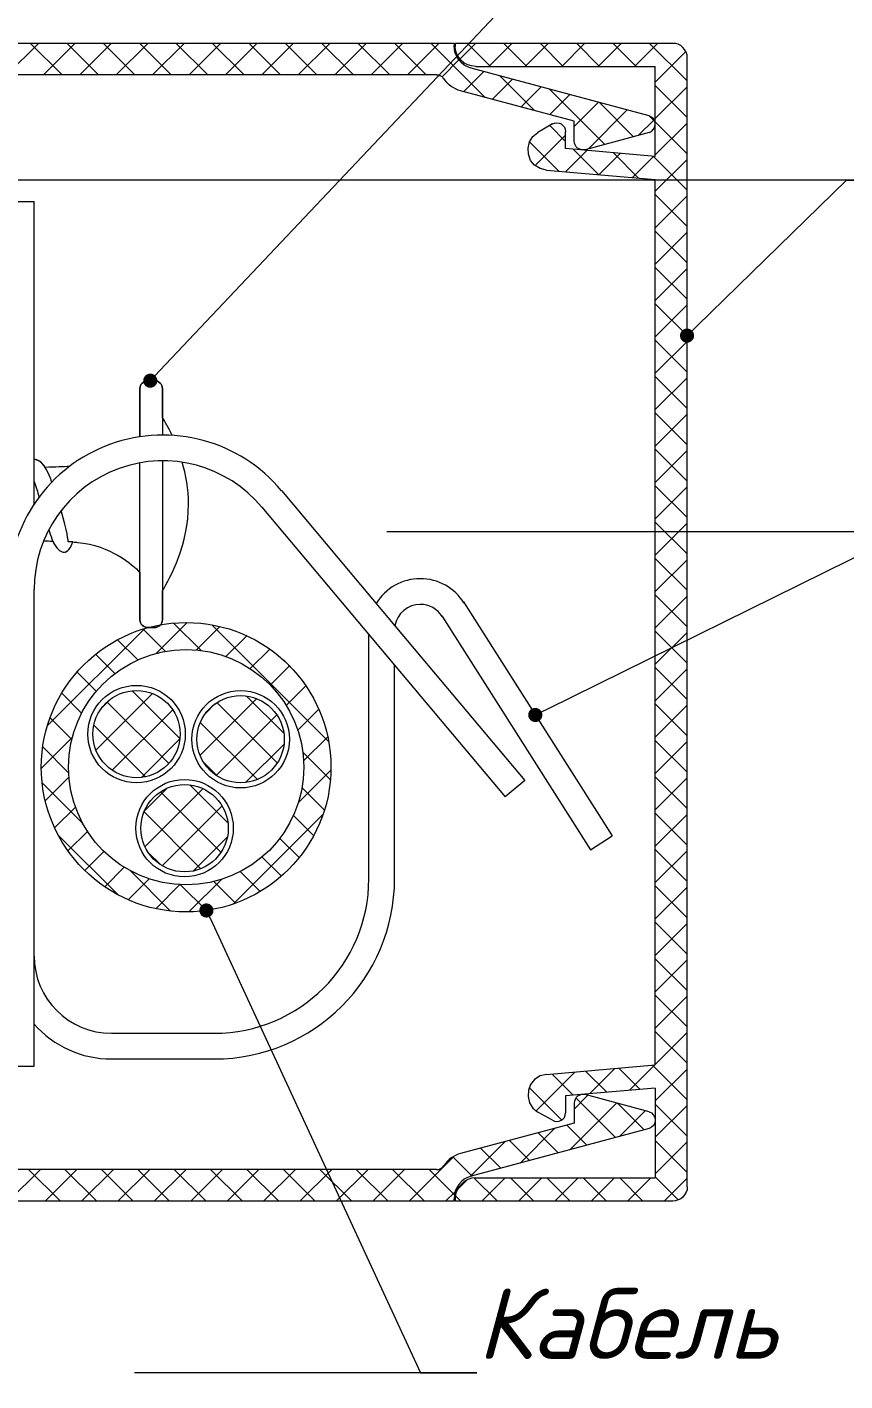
# Model space of a CAD drawing. Header units: millimetres. Extents: x -352922 to 707789, y -273589 to 355472.
# Drawn here: x 547173 to 550063, y -168126 to -163338 of the extents above; entities that cross this region are included whole.
import ezdxf
from ezdxf import colors
from ezdxf.entities.mleader import LeaderData, LeaderLine
from ezdxf.math import Vec2, Vec3

# ---------------------------------------------------------------- set-up
doc = ezdxf.new("R2010")
doc.units = ezdxf.units.MM
doc.header["$LTSCALE"] = 0.5
doc.layers.get('0').update_dxf_attribs({"lineweight": 18})
doc.styles.add('ISOCPEUR', font='isocpeui.ttf', dxfattribs={"height": 250})

# ---------------------------------------------------------------- blocks, each defined once
blk = doc.blocks.new('_Dot')
at = {"color": 0, "linetype": 'ByBlock', "lineweight": -2}
blk.add_line((-0.5, 0), (-1, 0), dxfattribs=at)
at = {"color": 0, "linetype": 'ByBlock', "const_width": 0.5}
blk.add_lwpolyline([(-0.25, 0, 1), (0.25, 0, 1)], format="xyb", close=True, dxfattribs=at)

msp = doc.modelspace()

# ---------------------------------------------------------------- linework, layer by layer
at = {"transparency": 33554687}
for p, q in [((548681.59159, -163395.63181), (546980.37542, -163395.63181)), ((547101.47905, -163506.89064), (547212.73788, -163395.63181)), ((547296.23041, -163506.89064), (547184.97158, -163395.63181)), ((547230.17248, -163506.89064), (547341.43131, -163395.63181)), ((547424.92385, -163506.89064), (547313.66502, -163395.63181)), ((547358.86592, -163506.89064), (547470.12475, -163395.63181)), ((547553.61728, -163506.89064), (547442.35845, -163395.63181)), ((547487.55935, -163506.89064), (547598.81818, -163395.63181)), ((547682.31072, -163506.89064), (547571.05188, -163395.63181)), ((547616.25278, -163506.89064), (547727.51162, -163395.63181)), ((547811.00415, -163506.89064), (547699.74532, -163395.63181)), ((547744.94622, -163506.89064), (547856.20505, -163395.63181)), ((547939.69758, -163506.89064), (547828.43875, -163395.63181)), ((547873.63965, -163506.89064), (547984.89849, -163395.63181)), ((548068.39102, -163506.89064), (547957.13219, -163395.63181)), ((548002.33309, -163506.89064), (548113.59192, -163395.63181)), ((548197.08445, -163506.89064), (548085.82562, -163395.63181)), ((548131.02652, -163506.89064), (548242.28535, -163395.63181)), ((548325.77789, -163506.89064), (548214.51905, -163395.63181)), ((548259.71996, -163506.89064), (548370.97879, -163395.63181)), ((548454.47132, -163506.89064), (548343.21249, -163395.63181)), ((548388.41339, -163506.89064), (548499.67222, -163395.63181)), ((548583.16475, -163506.89064), (548471.90592, -163395.63181)), ((548517.10682, -163506.89064), (548628.36566, -163395.63181)), ((548791.24193, -163586.27438), (548600.59936, -163395.63181)), ((548681.59159, -163394.18599), (548681.59159, -163402.85684)), ((549454.62008, -163395.63181), (548685.92906, -163395.63181)), ((548685.92906, -163395.63181), (548685.92906, -163405.74439)), ((548702.79014, -163449.90076), (548757.05909, -163395.63181)), ((548810.2057, -163476.54472), (548729.29279, -163395.63181)), ((548804.83962, -163476.54472), (548885.75252, -163395.63181)), ((548938.89913, -163476.54472), (548857.98623, -163395.63181)), ((548933.53305, -163476.54472), (549014.44596, -163395.63181)), ((549067.59257, -163476.54472), (548986.67966, -163395.63181)), ((549062.22649, -163476.54472), (549143.13939, -163395.63181)), ((549196.286, -163476.54472), (549115.37309, -163395.63181)), ((549190.91992, -163476.54472), (549271.83283, -163395.63181)), ((549324.97944, -163476.54472), (549244.06653, -163395.63181)), ((549319.61335, -163476.54472), (549400.52626, -163395.63181)), ((549505.19526, -163528.06711), (549372.75996, -163395.63181)), ((549392.49061, -163532.3609), (549500.93351, -163423.918)), ((548639.42922, -163513.26168), (548699.08544, -163453.60546)), ((549370.81553, -163651.38295), (548742.27934, -163482.32801)), ((548758.17521, -163476.54472), (549392.49061, -163476.54472)), ((549392.49061, -163795.87116), (549392.49061, -163476.54472)), ((549505.19526, -167439.94605), (549505.19526, -163446.20289)), ((548619.46211, -163506.89064), (547058.95507, -163506.89064)), ((548715.31982, -163566.06451), (548787.02205, -163494.36229)), ((548816.95797, -163593.11979), (548888.43802, -163521.63975)), ((548966.61951, -163632.95853), (548843.10867, -163509.44769)), ((549106.39765, -163670.16638), (548704.71249, -163563.24092)), ((548918.59613, -163620.17508), (548989.854, -163548.91721)), ((549214.94227, -163752.58786), (549019.15172, -163556.7973)), ((549020.23428, -163647.23036), (549091.26997, -163576.19467)), ((549505.19526, -163656.76054), (549392.49061, -163544.05589)), ((549392.49061, -163661.05433), (549505.19526, -163548.34968)), ((549106.39765, -163689.76042), (549192.68594, -163603.47213)), ((549316.33649, -163725.28864), (549195.19476, -163604.14692)), ((549106.39765, -163740.96671), (549106.39765, -163670.16638)), ((549156.53932, -163768.31218), (549294.10192, -163630.74959)), ((549332.64798, -163720.89696), (549388.49018, -163665.05476)), ((549391.23448, -163671.4932), (549371.43264, -163651.69136)), ((549505.19526, -163785.45397), (549392.49061, -163672.74932)), ((549392.49061, -163789.74777), (549505.19526, -163677.04312)), ((548968.59841, -163827.55966), (549076.05582, -163720.10225)), ((549029.81812, -163680.27895), (548977.80122, -163710.62078)), ((549076.05582, -163742.39484), (549019.78963, -163686.12865)), ((549076.05582, -163766.97516), (549076.05582, -163707.73323)), ((549370.81553, -163710.62078), (549145.41032, -163771.30854)), ((549052.34419, -163847.37664), (548948.88442, -163743.91688)), ((549392.49061, -163795.87116), (549076.05582, -163766.97516)), ((549193.21865, -163859.55767), (549103.10632, -163769.44534)), ((549075.47482, -163849.37668), (549151.02991, -163773.8216)), ((549193.9261, -163859.61884), (549268.95475, -163784.59019)), ((549334.09311, -163871.7387), (549244.73271, -163782.3783)), ((549312.37738, -163869.861), (549386.87959, -163795.35878)), ((549505.19526, -163914.14741), (549386.3591, -163795.31125)), ((549392.49061, -163918.4412), (549505.19526, -163805.73655)), ((549008.14305, -163843.55469), (549392.49061, -163876.78817)), ((549392.49061, -167007.91495), (549392.49061, -163876.78817)), ((547106.4736, -163955.02037), (547197.4736, -163955.02037)), ((547197.4736, -164945.19867), (547197.4736, -163955.02037)), ((549505.19526, -164042.84084), (549392.49061, -163930.13619)), ((549392.49061, -164047.13464), (549505.19526, -163934.42999)), ((549505.19526, -164171.53428), (549392.49061, -164058.82963)), ((549392.49061, -164175.82807), (549505.19526, -164063.12342)), ((549505.19526, -164300.22771), (549392.49061, -164187.52306)), ((549392.49061, -164304.5215), (549505.19526, -164191.81685)), ((549505.19526, -164428.92114), (549392.49061, -164316.21649)), ((549392.49061, -164433.21494), (549505.19526, -164320.51029)), ((549505.19526, -164557.61458), (549392.49061, -164444.90993)), ((549392.49061, -164561.90837), (549505.19526, -164449.20372)), ((549505.19526, -164686.30801), (549392.49061, -164573.60336)), ((549392.49061, -164690.60181), (549505.19526, -164577.89716)), ((549505.19526, -164815.00145), (549392.49061, -164702.2968)), ((549392.49061, -164819.29524), (549505.19526, -164706.59059)), ((549505.19526, -164943.69488), (549392.49061, -164830.99023)), ((549392.49061, -164947.98868), (549505.19526, -164835.28402)), ((547197.4736, -165024.80729), (547197.4736, -164945.19867)), ((549505.19526, -165072.38832), (549392.49061, -164959.68366)), ((549392.49061, -165076.68211), (549505.19526, -164963.97746)), ((548071.97879, -164977.1482), (548472.8346, -165454.86956)), ((548002.26875, -165035.64188), (548471.4736, -165594.81844)), ((549505.19526, -165201.08175), (549392.49061, -165088.3771)), ((549392.49061, -165205.37554), (549505.19526, -165092.67089)), ((549505.19526, -165329.77518), (549392.49061, -165217.07053)), ((549392.49061, -165334.06898), (549505.19526, -165221.36433)), ((547197.4736, -166623.42816), (547197.4736, -165326.62015)), ((549505.19526, -165458.46862), (549392.49061, -165345.76397)), ((549392.49061, -165462.76241), (549505.19526, -165350.05776)), ((548714.79587, -165370.94031), (549240.45803, -166198.43541)), ((547629.18535, -165553.05302), (547738.67737, -165443.56101)), ((547787.88398, -165542.86542), (547690.47718, -165445.45862)), ((548637.98378, -165419.73481), (549163.64594, -166247.22991)), ((547244.06063, -165809.48431), (547588.75532, -165464.78962)), ((547662.1497, -165545.82458), (547582.89585, -165466.57072)), ((547769.98173, -165540.95008), (547853.42527, -165457.50653)), ((548238.4743, -165864.7623), (547825.34968, -165451.63769)), ((547875.58655, -165564.03869), (547949.03921, -165490.58603)), ((548380.4736, -166350.42816), (548380.4736, -165486.36887)), ((548472.8346, -165454.86956), (548932.13912, -166002.24736)), ((549505.19526, -165587.16205), (549392.49061, -165474.4574)), ((549392.49061, -165591.45585), (549505.19526, -165478.7512)), ((547563.80454, -165576.17285), (547492.2388, -165504.60711)), ((547961.55717, -165606.7615), (548030.58554, -165537.73313)), ((547483.09958, -165624.16133), (547414.77342, -165555.83516)), ((548112.90684, -165610.50142), (548079.61057, -165577.20514)), ((547417.06636, -165686.82154), (547349.05915, -165618.81433)), ((548032.2566, -165664.75551), (548100.0754, -165596.93671)), ((548471.4736, -165594.81844), (548862.42907, -166060.74103)), ((548471.4736, -166350.42816), (548471.4736, -165594.81844)), ((549505.19526, -165715.85549), (549392.49061, -165603.15084)), ((549392.49061, -165720.14928), (549505.19526, -165607.44463)), ((547712.95254, -165854.01429), (547543.73742, -165684.79916)), ((548088.70351, -165737.00204), (548158.03237, -165667.67317)), ((547365.44, -165763.88861), (547294.95857, -165693.40718)), ((547415.90186, -165895.02995), (547616.1361, -165694.79571)), ((547434.45709, -165747.78129), (547468.88744, -165713.35093)), ((547673.0257, -165942.78088), (547454.97082, -165724.726)), ((547783.87165, -165913.14046), (547984.05259, -165712.95952)), ((547802.59362, -165765.72505), (547836.63718, -165731.6815)), ((548056.80223, -165940.47711), (547843.37488, -165727.04976)), ((548080.20101, -165835.18245), (547948.66955, -165703.65099)), ((549505.19526, -165844.54892), (549392.49061, -165731.84427)), ((549392.49061, -165848.84272), (549505.19526, -165736.13806)), ((547330.40068, -165857.54272), (547253.5585, -165780.70055)), ((547473.26989, -165966.35536), (547687.46151, -165752.16373)), ((547841.23193, -165984.47361), (548055.38574, -165770.3198)), ((548129.61562, -165824.78336), (548203.80102, -165750.59796)), ((547590.94517, -165989.39378), (547408.35792, -165806.80653)), ((547986.58571, -165998.95402), (547784.89797, -165797.26628)), ((547222.83202, -165959.40636), (547332.32403, -165849.91434)), ((547576.6346, -165991.68407), (547712.79023, -165855.52845)), ((547944.59804, -166009.80094), (548080.71307, -165873.68591)), ((548150.05875, -165933.03366), (548235.15474, -165847.93767)), ((549505.19526, -165973.24236), (549392.49061, -165860.5377)), ((549392.49061, -165977.53615), (549505.19526, -165864.8315)), ((547319.18334, -165975.01882), (547227.86573, -165883.70121)), ((548244.65337, -165999.63481), (548147.24656, -165902.228)), ((547847.28264, -165988.34438), (547795.50762, -165936.56936)), ((548131.46833, -166080.31752), (548246.47086, -165965.31499)), ((547368.83932, -166153.36824), (547225.76638, -166010.2953)), ((547236.77754, -166074.15427), (547320.22108, -165990.71072)), ((547882.36098, -166152.11615), (547748.18038, -166017.93555)), ((548932.13912, -166002.24736), (548862.42907, -166060.74103)), ((549505.19526, -166101.93579), (549392.49061, -165989.23114)), ((549392.49061, -166106.22958), (549505.19526, -165993.52493)), ((547587.42783, -166109.58428), (547667.43195, -166029.58017)), ((547589.1104, -166236.59515), (547794.44281, -166031.26274)), ((547857.94639, -166256.395), (547643.90153, -166042.35014)), ((548223.54127, -166107.21614), (548144.28741, -166027.96228)), ((547269.85704, -166169.7682), (547343.3097, -166096.31554)), ((547787.20274, -166314.34479), (547585.95174, -166113.09379)), ((547650.29547, -166304.10351), (547861.95118, -166092.4478)), ((549505.19526, -166230.62922), (549392.49061, -166117.92457)), ((547900.92986, -166439.54942), (548218.82043, -166121.65885)), ((548185.50488, -166197.87319), (548113.93914, -166126.30744)), ((549392.49061, -166234.92302), (549505.19526, -166122.21837)), ((547493.90214, -166407.12448), (547282.9875, -166196.20985)), ((547317.00414, -166251.31454), (547386.03251, -166182.28617)), ((547760.65599, -166322.43642), (547880.28408, -166202.80833)), ((548134.27683, -166275.33857), (548065.95066, -166207.0124)), ((549163.64594, -166247.22991), (549240.45803, -166198.43541)), ((547376.20772, -166320.80439), (547444.02652, -166252.98559)), ((547644.95017, -166300.78565), (547599.51088, -166255.34636)), ((549505.19526, -166359.32266), (549392.49061, -166246.61801)), ((549392.49061, -166363.61645), (549505.19526, -166250.9118)), ((547446.94418, -166378.76136), (547516.27305, -166309.4325)), ((548071.29766, -166341.05284), (548003.29045, -166273.04562)), ((547529.86897, -166424.53001), (547604.05437, -166350.34461)), ((547679.81669, -166464.3456), (547536.74375, -166321.27266)), ((547744.586, -166467.19985), (547859.58852, -166352.19732)), ((547996.7048, -166395.15341), (547926.22337, -166324.67198)), ((547627.20868, -166455.88373), (547712.30467, -166370.78774)), ((547806.41078, -166462.24626), (547715.09317, -166370.92865)), ((547909.41144, -166436.55348), (547832.56926, -166359.71131)), ((549505.19526, -166488.01609), (549392.49061, -166375.31144)), ((549392.49061, -166492.30989), (549505.19526, -166379.60523)), ((549505.19526, -166616.70953), (549392.49061, -166504.00487)), ((549392.49061, -166621.00332), (549505.19526, -166508.29867)), ((547197.4736, -167012.88996), (547197.4736, -166623.42816)), ((549505.19526, -166745.40296), (549392.49061, -166632.69831)), ((549392.49061, -166749.69675), (549505.19526, -166636.9921)), ((549505.19526, -166874.09639), (549392.49061, -166761.39174)), ((549392.49061, -166878.39019), (549505.19526, -166765.68554)), ((547470.4736, -166896.42816), (547834.4736, -166896.42816)), ((549505.19526, -167002.78983), (549392.49061, -166890.08518)), ((549392.49061, -167007.08362), (549505.19526, -166894.37897)), ((547106.4736, -167012.88996), (547197.4736, -167012.88996)), ((547470.4736, -166987.42816), (547834.4736, -166987.42816)), ((549008.14305, -167042.59425), (549392.49061, -167007.91495)), ((549160.47736, -167110.40344), (549250.11988, -167020.76092)), ((549339.85865, -167094.84009), (549264.48347, -167019.4649)), ((549301.39717, -167098.17706), (549391.57683, -167007.9974)), ((549505.19526, -167131.48326), (549382.52603, -167008.81404)), ((549392.49061, -167135.77706), (549505.19526, -167023.07241)), ((548971.72495, -167170.46241), (549108.66292, -167033.52444)), ((549103.02018, -167115.38849), (549028.39833, -167040.76663)), ((549221.43942, -167105.11429), (549146.4409, -167030.11577)), ((549061.99012, -167203.05186), (548947.69132, -167088.75306)), ((549392.49061, -167090.27368), (549076.05582, -167117.72795)), ((549076.05582, -167117.72795), (549076.05582, -167178.41571)), ((549106.39765, -167164.48315), (549154.92461, -167115.95619)), ((549252.71649, -167265.0848), (549112.69146, -167125.05977)), ((549370.81553, -167174.08233), (549145.41032, -167113.39458)), ((549392.49061, -167090.27368), (549392.49061, -167408.1584)), ((549090.99066, -167308.58357), (549256.31882, -167143.25541)), ((549106.39765, -167143.73641), (549106.39765, -167214.53674)), ((549354.13247, -167237.80734), (549260.78227, -167144.45714)), ((549267.0337, -167261.23396), (549357.71303, -167170.55463)), ((549505.19526, -167260.1767), (549392.49061, -167147.47205)), ((549392.49061, -167264.47049), (549505.19526, -167151.76584)), ((549106.39765, -167214.53674), (548704.71249, -167321.46219)), ((549029.81812, -167204.42416), (548977.80122, -167175.52406)), ((549370.81553, -167233.32016), (548742.27934, -167402.3751)), ((548914.94761, -167355.93319), (549038.18688, -167232.69391)), ((549049.88455, -167319.63972), (548978.75819, -167248.51336)), ((549151.30052, -167292.36226), (549080.39634, -167221.45808)), ((548738.57756, -167403.6098), (548862.80931, -167279.37805)), ((548847.0526, -167374.19464), (548775.48189, -167302.62393)), ((548948.46857, -167346.91718), (548877.12004, -167275.56865)), ((549505.19526, -167388.87013), (549392.49061, -167276.16548)), ((549392.49061, -167393.16393), (549505.19526, -167280.45927)), ((548522.9768, -167490.51713), (548682.24263, -167331.2513)), ((548745.63662, -167401.4721), (548677.75458, -167333.59005)), ((548619.46211, -167377.81247), (547058.95507, -167377.81247)), ((547107.34902, -167490.51713), (547220.05368, -167377.81247)), ((547290.36044, -167490.51713), (547177.65578, -167377.81247)), ((547236.04246, -167490.51713), (547348.74711, -167377.81247)), ((547419.05387, -167490.51713), (547306.34922, -167377.81247)), ((547364.73589, -167490.51713), (547477.44055, -167377.81247)), ((547547.74731, -167490.51713), (547435.04265, -167377.81247)), ((547493.42932, -167490.51713), (547606.13398, -167377.81247)), ((547676.44074, -167490.51713), (547563.73609, -167377.81247)), ((547622.12276, -167490.51713), (547734.82741, -167377.81247)), ((547805.13418, -167490.51713), (547692.42952, -167377.81247)), ((547750.81619, -167490.51713), (547863.52085, -167377.81247)), ((547933.82761, -167490.51713), (547821.12295, -167377.81247)), ((547879.50963, -167490.51713), (547992.21428, -167377.81247)), ((548062.52104, -167490.51713), (547949.81639, -167377.81247)), ((548008.20306, -167490.51713), (548120.90772, -167377.81247)), ((548191.21448, -167490.51713), (548078.50982, -167377.81247)), ((548136.8965, -167490.51713), (548249.60115, -167377.81247)), ((548319.90791, -167490.51713), (548207.20326, -167377.81247)), ((548265.58993, -167490.51713), (548378.29459, -167377.81247)), ((548448.60135, -167490.51713), (548335.89669, -167377.81247)), ((548394.28336, -167490.51713), (548506.98802, -167377.81247)), ((548577.29478, -167490.51713), (548464.59012, -167377.81247)), ((548683.02194, -167467.55086), (548593.28356, -167377.81247)), ((548834.68165, -167490.51713), (548752.85385, -167408.68933)), ((548758.17521, -167408.1584), (549392.49061, -167408.1584)), ((548780.36367, -167490.51713), (548862.7224, -167408.1584)), ((548963.37508, -167490.51713), (548881.01635, -167408.1584)), ((548909.0571, -167490.51713), (548991.41583, -167408.1584)), ((549092.06852, -167490.51713), (549009.70979, -167408.1584)), ((549037.75053, -167490.51713), (549120.10927, -167408.1584)), ((549220.76195, -167490.51713), (549138.40322, -167408.1584)), ((549166.44397, -167490.51713), (549248.8027, -167408.1584)), ((549349.45539, -167490.51713), (549267.09665, -167408.1584)), ((549295.1374, -167490.51713), (549377.49614, -167408.1584)), ((549473.69302, -167486.06133), (549392.49061, -167404.85891)), ((549423.83084, -167490.51713), (549505.19526, -167409.15271)), ((548651.67023, -167490.51713), (548685.3954, -167456.79196)), ((548695.82456, -167446.3628), (548725.16036, -167417.027)), ((548681.59159, -167490.51713), (546980.37542, -167490.51713)), ((548681.59159, -167490.51713), (548681.59159, -167481.84628)), ((548685.92906, -167480.40045), (548685.92906, -167490.51713)), ((549454.62008, -167490.51713), (548685.92906, -167490.51713)), ((548705.98821, -167490.51713), (548686.83129, -167471.36021))]:
    msp.add_line(p, q, dxfattribs=at)
for centre, radius in [((547734.6915, -165955.42049), 511.875), ((547734.6915, -165955.42049), 415.9701), ((547559.46645, -165838.29325), 172.21523), ((547559.42893, -165838.32277), 154.32344), ((547927.38172, -165856.46481), 172.21522), ((547927.38206, -165856.46993), 154.29448), ((547729.21443, -166171.03248), 172.21523), ((547729.0721, -166171.22443), 154.47526)]:
    msp.add_circle(centre, radius, dxfattribs=at)
for centre, radius, start, end in [((547652.4736, -165326.62015), 546, 39.75549111, 180), ((547652.4736, -165326.62015), 455, 39.75549111, 180), ((548562.4736, -165470.54917), 182, 90, 148.77886251), ((548562.4736, -165470.54917), 182, 31.66902685, 90), ((548562.4736, -165470.54917), 91, 90, 170.07822463), ((548562.4736, -165470.54917), 91, 31.66902685, 90), ((547834.4736, -166350.42816), 546, 270, 0), ((547834.4736, -166350.42816), 637, 270, 0), ((547470.4736, -166623.42816), 273, 180, 270), ((547470.4736, -166623.42816), 364, 221.40962211, 270)]:
    msp.add_arc(centre, radius, start, end, dxfattribs=at)
for points, knots in [([(548742.27934, -163482.32801), (548742.27934, -163482.32801), (548729.27511, -163477.99054), (548729.27511, -163477.99054), (548717.71671, -163472.21134), (548717.71671, -163472.21134), (548707.60004, -163463.54049), (548707.60004, -163463.54049), (548698.93329, -163453.42791), (548698.93329, -163453.42791), (548691.70826, -163441.86951), (548691.70826, -163441.86951), (548685.92906, -163430.31111), (548685.92906, -163430.31111), (548683.03741, -163417.30689), (548683.03741, -163417.30689), (548681.59159, -163402.85684), (548681.59159, -163402.85684)], [0, 0, 0, 0, 0.1111111111, 0.1111111111, 0.2222222222, 0.2222222222, 0.3333333333, 0.3333333333, 0.4444444444, 0.4444444444, 0.5555555556, 0.5555555556, 0.6666666667, 0.6666666667, 0.7777777778, 0.7777777778, 1, 1, 1, 1]), ([(548758.17521, -163476.54472), (548758.17521, -163476.54472), (548743.72516, -163475.09889), (548743.72516, -163475.09889), (548730.72094, -163470.76552), (548730.72094, -163470.76552), (548717.71671, -163464.98632), (548717.71671, -163464.98632), (548707.60004, -163456.31547), (548707.60004, -163456.31547), (548698.93329, -163444.75707), (548698.93329, -163444.75707), (548691.70826, -163433.19866), (548691.70826, -163433.19866), (548687.37079, -163418.74861), (548687.37079, -163418.74861), (548685.92906, -163405.74439), (548685.92906, -163405.74439)], [0, 0, 0, 0, 0.1111111111, 0.1111111111, 0.2222222222, 0.2222222222, 0.3333333333, 0.3333333333, 0.4444444444, 0.4444444444, 0.5555555556, 0.5555555556, 0.6666666667, 0.6666666667, 0.7777777778, 0.7777777778, 1, 1, 1, 1]), ([(549505.19526, -163446.20289), (549505.19526, -163446.20289), (549505.19526, -163436.08622), (549505.19526, -163436.08622), (549502.30361, -163425.97364), (549502.30361, -163425.97364), (549496.52441, -163417.30279), (549496.52441, -163417.30279), (549490.74521, -163410.07776), (549490.74521, -163410.07776), (549483.52018, -163402.85684), (549483.52018, -163402.85684), (549473.40761, -163398.51936), (549473.40761, -163398.51936), (549464.73676, -163395.63181), (549464.73676, -163395.63181), (549454.62008, -163395.63181), (549454.62008, -163395.63181)], [0, 0, 0, 0, 0.1111111111, 0.1111111111, 0.2222222222, 0.2222222222, 0.3333333333, 0.3333333333, 0.4444444444, 0.4444444444, 0.5555555556, 0.5555555556, 0.6666666667, 0.6666666667, 0.7777777778, 0.7777777778, 1, 1, 1, 1]), ([(548619.46211, -163506.89064), (548619.46211, -163506.89064), (548623.79549, -163506.89064), (548623.79549, -163506.89064), (548628.13296, -163506.89064), (548628.13296, -163506.89064), (548631.02051, -163508.33647), (548631.02051, -163508.33647), (548633.91216, -163509.77819), (548633.91216, -163509.77819), (548638.24554, -163512.66984), (548638.24554, -163512.66984), (548641.13719, -163514.11567), (548641.13719, -163514.11567), (548642.57891, -163517.00322), (548642.57891, -163517.00322), (548645.47056, -163519.89487), (548645.47056, -163519.89487)], [0, 0, 0, 0, 0.1111111111, 0.1111111111, 0.2222222222, 0.2222222222, 0.3333333333, 0.3333333333, 0.4444444444, 0.4444444444, 0.5555555556, 0.5555555556, 0.6666666667, 0.6666666667, 0.7777777778, 0.7777777778, 1, 1, 1, 1]), ([(548704.71249, -163563.24092), (548704.71249, -163563.24092), (548696.04164, -163560.35337), (548696.04164, -163560.35337), (548687.37079, -163556.0159), (548687.37079, -163556.0159), (548678.70404, -163551.68252), (548678.70404, -163551.68252), (548671.47901, -163547.34914), (548671.47901, -163547.34914), (548664.25399, -163541.56585), (548664.25399, -163541.56585), (548657.02896, -163534.34492), (548657.02896, -163534.34492), (548651.24976, -163527.11989), (548651.24976, -163527.11989), (548645.47056, -163519.89487), (548645.47056, -163519.89487)], [0, 0, 0, 0, 0.1111111111, 0.1111111111, 0.2222222222, 0.2222222222, 0.3333333333, 0.3333333333, 0.4444444444, 0.4444444444, 0.5555555556, 0.5555555556, 0.6666666667, 0.6666666667, 0.7777777778, 0.7777777778, 1, 1, 1, 1]), ([(549029.81812, -163680.27895), (549029.81812, -163680.27895), (549037.04315, -163677.38731), (549037.04315, -163677.38731), (549044.26817, -163675.94558), (549044.26817, -163675.94558), (549052.93492, -163677.38731), (549052.93492, -163677.38731), (549060.15995, -163680.27895), (549060.15995, -163680.27895), (549065.93915, -163686.05816), (549065.93915, -163686.05816), (549071.71835, -163691.83736), (549071.71835, -163691.83736), (549074.61, -163699.06238), (549074.61, -163699.06238), (549076.05582, -163707.73323), (549076.05582, -163707.73323)], [0, 0, 0, 0, 0.1111111111, 0.1111111111, 0.2222222222, 0.2222222222, 0.3333333333, 0.3333333333, 0.4444444444, 0.4444444444, 0.5555555556, 0.5555555556, 0.6666666667, 0.6666666667, 0.7777777778, 0.7777777778, 1, 1, 1, 1]), ([(549370.81553, -163710.62078), (549370.81553, -163710.62078), (549379.48638, -163706.28741), (549379.48638, -163706.28741), (549386.71141, -163699.06238), (549386.71141, -163699.06238), (549391.04478, -163690.39563), (549391.04478, -163690.39563), (549392.49061, -163680.27895), (549392.49061, -163680.27895), (549391.04478, -163670.16638), (549391.04478, -163670.16638), (549386.71141, -163661.49553), (549386.71141, -163661.49553), (549379.48638, -163655.71633), (549379.48638, -163655.71633), (549370.81553, -163651.38295), (549370.81553, -163651.38295)], [0, 0, 0, 0, 0.1111111111, 0.1111111111, 0.2222222222, 0.2222222222, 0.3333333333, 0.3333333333, 0.4444444444, 0.4444444444, 0.5555555556, 0.5555555556, 0.6666666667, 0.6666666667, 0.7777777778, 0.7777777778, 1, 1, 1, 1]), ([(549008.14305, -163843.55469), (549008.14305, -163843.55469), (548986.46797, -163837.77549), (548986.46797, -163837.77549), (548966.24282, -163826.21299), (548966.24282, -163826.21299), (548951.79277, -163808.87539), (548951.79277, -163808.87539), (548944.56774, -163787.20031), (548944.56774, -163787.20031), (548943.12192, -163765.52933), (548943.12192, -163765.52933), (548948.90112, -163743.85426), (548948.90112, -163743.85426), (548960.45952, -163725.07083), (548960.45952, -163725.07083), (548977.80122, -163710.62078), (548977.80122, -163710.62078)], [0, 0, 0, 0, 0.1111111111, 0.1111111111, 0.2222222222, 0.2222222222, 0.3333333333, 0.3333333333, 0.4444444444, 0.4444444444, 0.5555555556, 0.5555555556, 0.6666666667, 0.6666666667, 0.7777777778, 0.7777777778, 1, 1, 1, 1]), ([(549145.41032, -163771.30854), (549145.41032, -163771.30854), (549138.1853, -163771.30854), (549138.1853, -163771.30854), (549130.96028, -163771.30854), (549130.96028, -163771.30854), (549123.73525, -163768.42098), (549123.73525, -163768.42098), (549117.95605, -163765.52933), (549117.95605, -163765.52933), (549113.62267, -163761.19596), (549113.62267, -163761.19596), (549109.2893, -163753.97093), (549109.2893, -163753.97093), (549107.84347, -163748.19173), (549107.84347, -163748.19173), (549106.39765, -163740.96671), (549106.39765, -163740.96671)], [0, 0, 0, 0, 0.1111111111, 0.1111111111, 0.2222222222, 0.2222222222, 0.3333333333, 0.3333333333, 0.4444444444, 0.4444444444, 0.5555555556, 0.5555555556, 0.6666666667, 0.6666666667, 0.7777777778, 0.7777777778, 1, 1, 1, 1]), ([(547684.89018, -164781.5833), (547672.11586, -164754.49137), (547659.72755, -164732.91716), (547650.70934, -164718.35567), (547650.70934, -164718.35567), (547650.70934, -164616.18542), (547650.70934, -164616.18542), (547650.70934, -164600.79846), (547638.22982, -164588.30871), (547622.83262, -164588.30871), (547622.83262, -164588.30871), (547599.03044, -164588.30871), (547599.03044, -164588.30871), (547583.63324, -164588.30871), (547571.15372, -164600.79846), (547571.15372, -164616.18542), (547571.15372, -164616.18542), (547571.15372, -164783.74258), (547571.15372, -164783.74258), (547570.08446, -164784.84463), (547568.93279, -164786.01309), (547567.6993, -164787.24151)], [0.994108207007, 0.994108207007, 0.994108207007, 0.994108207007, 1, 1, 1, 1.009433962264, 1.009433962264, 1.009433962264, 1.018867924528, 1.018867924528, 1.018867924528, 1.028301886792, 1.028301886792, 1.028301886792, 1.037735849057, 1.037735849057, 1.037735849057, 1.047169811321, 1.047169811321, 1.047169811321, 1.047552170701, 1.047552170701, 1.047552170701, 1.047552170701]), ([(547571.15372, -164786.7099), (547571.15372, -164686.88985), (547571.15372, -164616.18542), (547571.15372, -164616.18542), (547571.15372, -164600.79846), (547583.63324, -164588.30871), (547599.03044, -164588.30871), (547599.03044, -164588.30871), (547622.83262, -164588.30871), (547622.83262, -164588.30871), (547638.22982, -164588.30871), (547650.70934, -164600.79846), (547650.70934, -164616.18542), (547650.70934, -164616.18542), (547650.70934, -164684.02769), (547650.70934, -164780.623)], [0.41176631083, 0.41176631083, 0.41176631083, 0.41176631083, 0.44444444444, 0.44444444444, 0.44444444444, 0.55555555556, 0.55555555556, 0.55555555556, 0.66666666667, 0.66666666667, 0.66666666667, 0.77777777778, 0.77777777778, 0.77777777778, 0.84179754804, 0.84179754804, 0.84179754804, 0.84179754804]), ([(547260.02769, -164947.01218), (547258.74133, -164943.50468), (547257.42711, -164939.955), (547256.08442, -164936.36323), (547234.58196, -164878.79367), (547214.44064, -164867.30997), (547197.4736, -164867.34042)], [0.99383445987, 0.99383445987, 0.99383445987, 0.99383445987, 1, 1, 1, 1.11847716495, 1.11847716495, 1.11847716495, 1.11847716495]), ([(547322.45702, -164891.64307), (547301.28133, -164892.75545), (547272.11465, -164893.86633), (547236.43866, -164894.97302), (547222.35173, -164872.79037), (547209.16017, -164867.33003), (547197.4736, -164867.34229)], [1.060003265479, 1.060003265479, 1.060003265479, 1.060003265479, 1.066037735849, 1.066037735849, 1.066037735849, 1.074773438169, 1.074773438169, 1.074773438169, 1.074773438169]), ([(547650.70934, -164871.62357), (547650.70934, -165111.44799), (547650.70934, -165433.60885), (547650.70934, -165433.60885), (547650.70934, -165448.99581), (547638.22982, -165461.48556), (547622.83262, -165461.48556), (547622.83262, -165461.48556), (547599.03044, -165461.48556), (547599.03044, -165461.48556), (547583.63324, -165461.48556), (547571.15372, -165448.99581), (547571.15372, -165433.60885), (547571.15372, -165433.60885), (547571.15372, -165117.95011), (547571.15372, -164878.94607)], [0.86049160885, 0.86049160885, 0.86049160885, 0.86049160885, 1, 1, 1, 1.11111111111, 1.11111111111, 1.11111111111, 1.22222222222, 1.22222222222, 1.22222222222, 1.33333333333, 1.33333333333, 1.33333333333, 1.4023800221, 1.4023800221, 1.4023800221, 1.4023800221]), ([(547231.21877, -165154.6627), (547242.63227, -165155.00793), (547253.4099, -165155.35435), (547263.50661, -165155.70167), (547279.14951, -165191.17461), (547313.47585, -165220.78146), (547333.76657, -165158.80363), (547340.44142, -165159.2029), (547346.04134, -165159.62263), (547350.3718, -165160.04237), (547468.2259, -165171.25243), (547544.77169, -165238.86088), (547571.15372, -165266.05168), (547571.15372, -165266.05168), (547571.15372, -165433.60885), (547571.15372, -165433.60885), (547571.15372, -165448.99581), (547583.63324, -165461.48556), (547599.03044, -165461.48556), (547599.03044, -165461.48556), (547622.83262, -165461.48556), (547622.83262, -165461.48556), (547638.22982, -165461.48556), (547650.70934, -165448.99581), (547650.70934, -165433.60885), (547650.70934, -165433.60885), (547650.70934, -165331.45907), (547650.70934, -165331.45907), (547679.58932, -165284.80678), (547743.03111, -165166.26677), (547743.03111, -165024.90737), (547743.03111, -164971.38635), (547733.93801, -164921.13603), (547721.0698, -164876.82068)], [0.893418864748, 0.893418864748, 0.893418864748, 0.893418864748, 0.896226415094, 0.896226415094, 0.896226415094, 0.905660377358, 0.905660377358, 0.905660377358, 0.915094339623, 0.915094339623, 0.915094339623, 0.924528301887, 0.924528301887, 0.924528301887, 0.933962264151, 0.933962264151, 0.933962264151, 0.943396226415, 0.943396226415, 0.943396226415, 0.952830188679, 0.952830188679, 0.952830188679, 0.962264150943, 0.962264150943, 0.962264150943, 0.971698113208, 0.971698113208, 0.971698113208, 0.981132075472, 0.981132075472, 0.981132075472, 0.988275267887, 0.988275267887, 0.988275267887, 0.988275267887]), ([(547249.53485, -165115.27832), (547252.84836, -165125.67867), (547256.33886, -165136.25108), (547260.07705, -165147.05098), (547273.50865, -165185.81016), (547311.84809, -165225.80807), (547333.77681, -165158.76268), (547333.77681, -165158.76268), (547318.1851, -165158.45556), (547318.1851, -165158.45556), (547314.39439, -165120.60929), (547293.18529, -165047.44831)], [0.48138524239, 0.48138524239, 0.48138524239, 0.48138524239, 0.5, 0.5, 0.5, 0.625, 0.625, 0.625, 0.75, 0.75, 0.92589457672, 0.92589457672, 0.92589457672, 0.92589457672]), ([(549008.14305, -167042.59425), (549008.14305, -167042.59425), (548986.46797, -167046.92762), (548986.46797, -167046.92762), (548966.24282, -167059.93185), (548966.24282, -167059.93185), (548951.79277, -167077.26945), (548951.79277, -167077.26945), (548944.56774, -167097.4987), (548944.56774, -167097.4987), (548943.12192, -167120.6196), (548943.12192, -167120.6196), (548948.90112, -167142.29058), (548948.90112, -167142.29058), (548960.45952, -167161.0781), (548960.45952, -167161.0781), (548977.80122, -167175.52406), (548977.80122, -167175.52406)], [0, 0, 0, 0, 0.1111111111, 0.1111111111, 0.2222222222, 0.2222222222, 0.3333333333, 0.3333333333, 0.4444444444, 0.4444444444, 0.5555555556, 0.5555555556, 0.6666666667, 0.6666666667, 0.7777777778, 0.7777777778, 1, 1, 1, 1]), ([(549145.41032, -167113.39458), (549145.41032, -167113.39458), (549138.1853, -167113.39458), (549138.1853, -167113.39458), (549130.96028, -167113.39458), (549130.96028, -167113.39458), (549123.73525, -167116.28213), (549123.73525, -167116.28213), (549117.95605, -167119.17378), (549117.95605, -167119.17378), (549113.62267, -167123.50716), (549113.62267, -167123.50716), (549109.2893, -167130.73218), (549109.2893, -167130.73218), (549107.84347, -167136.51138), (549107.84347, -167136.51138), (549106.39765, -167143.73641), (549106.39765, -167143.73641)], [0, 0, 0, 0, 0.1111111111, 0.1111111111, 0.2222222222, 0.2222222222, 0.3333333333, 0.3333333333, 0.4444444444, 0.4444444444, 0.5555555556, 0.5555555556, 0.6666666667, 0.6666666667, 0.7777777778, 0.7777777778, 1, 1, 1, 1]), ([(549029.81812, -167204.42416), (549029.81812, -167204.42416), (549037.04315, -167207.31171), (549037.04315, -167207.31171), (549044.26817, -167208.75754), (549044.26817, -167208.75754), (549052.93492, -167207.31171), (549052.93492, -167207.31171), (549060.15995, -167204.42416), (549060.15995, -167204.42416), (549065.93915, -167200.09078), (549065.93915, -167200.09078), (549071.71835, -167194.30749), (549071.71835, -167194.30749), (549074.61, -167185.64073), (549074.61, -167185.64073), (549076.05582, -167178.41571), (549076.05582, -167178.41571)], [0, 0, 0, 0, 0.1111111111, 0.1111111111, 0.2222222222, 0.2222222222, 0.3333333333, 0.3333333333, 0.4444444444, 0.4444444444, 0.5555555556, 0.5555555556, 0.6666666667, 0.6666666667, 0.7777777778, 0.7777777778, 1, 1, 1, 1]), ([(549370.81553, -167174.08233), (549370.81553, -167174.08233), (549379.48638, -167178.41571), (549379.48638, -167178.41571), (549386.71141, -167185.64073), (549386.71141, -167185.64073), (549391.04478, -167194.30749), (549391.04478, -167194.30749), (549392.49061, -167204.42416), (549392.49061, -167204.42416), (549391.04478, -167214.53674), (549391.04478, -167214.53674), (549386.71141, -167223.20759), (549386.71141, -167223.20759), (549379.48638, -167228.98679), (549379.48638, -167228.98679), (549370.81553, -167233.32016), (549370.81553, -167233.32016)], [0, 0, 0, 0, 0.1111111111, 0.1111111111, 0.2222222222, 0.2222222222, 0.3333333333, 0.3333333333, 0.4444444444, 0.4444444444, 0.5555555556, 0.5555555556, 0.6666666667, 0.6666666667, 0.7777777778, 0.7777777778, 1, 1, 1, 1]), ([(548619.46211, -167377.81247), (548619.46211, -167377.81247), (548623.79549, -167377.81247), (548623.79549, -167377.81247), (548628.13296, -167377.81247), (548628.13296, -167377.81247), (548631.02051, -167376.36665), (548631.02051, -167376.36665), (548633.91216, -167374.92492), (548633.91216, -167374.92492), (548638.24554, -167372.03327), (548638.24554, -167372.03327), (548641.13719, -167370.58745), (548641.13719, -167370.58745), (548642.57891, -167367.69989), (548642.57891, -167367.69989), (548645.47056, -167364.80825), (548645.47056, -167364.80825)], [0, 0, 0, 0, 0.1111111111, 0.1111111111, 0.2222222222, 0.2222222222, 0.3333333333, 0.3333333333, 0.4444444444, 0.4444444444, 0.5555555556, 0.5555555556, 0.6666666667, 0.6666666667, 0.7777777778, 0.7777777778, 1, 1, 1, 1]), ([(548704.71249, -167321.46219), (548704.71249, -167321.46219), (548696.04164, -167324.34974), (548696.04164, -167324.34974), (548687.37079, -167328.68722), (548687.37079, -167328.68722), (548678.70404, -167333.02059), (548678.70404, -167333.02059), (548671.47901, -167337.35397), (548671.47901, -167337.35397), (548664.25399, -167343.13727), (548664.25399, -167343.13727), (548657.02896, -167350.3582), (548657.02896, -167350.3582), (548651.24976, -167357.58322), (548651.24976, -167357.58322), (548645.47056, -167364.80825), (548645.47056, -167364.80825)], [0, 0, 0, 0, 0.1111111111, 0.1111111111, 0.2222222222, 0.2222222222, 0.3333333333, 0.3333333333, 0.4444444444, 0.4444444444, 0.5555555556, 0.5555555556, 0.6666666667, 0.6666666667, 0.7777777778, 0.7777777778, 1, 1, 1, 1]), ([(548742.27934, -167402.3751), (548742.27934, -167402.3751), (548729.27511, -167406.71257), (548729.27511, -167406.71257), (548717.71671, -167412.49177), (548717.71671, -167412.49177), (548707.60004, -167421.16262), (548707.60004, -167421.16262), (548698.93329, -167431.2752), (548698.93329, -167431.2752), (548691.70826, -167442.8336), (548691.70826, -167442.8336), (548685.92906, -167454.392), (548685.92906, -167454.392), (548683.03741, -167467.39623), (548683.03741, -167467.39623), (548681.59159, -167481.84628), (548681.59159, -167481.84628)], [0, 0, 0, 0, 0.1111111111, 0.1111111111, 0.2222222222, 0.2222222222, 0.3333333333, 0.3333333333, 0.4444444444, 0.4444444444, 0.5555555556, 0.5555555556, 0.6666666667, 0.6666666667, 0.7777777778, 0.7777777778, 1, 1, 1, 1]), ([(548758.17521, -167408.1584), (548758.17521, -167408.1584), (548743.72516, -167409.60012), (548743.72516, -167409.60012), (548730.72094, -167413.9376), (548730.72094, -167413.9376), (548717.71671, -167421.16262), (548717.71671, -167421.16262), (548707.60004, -167429.82937), (548707.60004, -167429.82937), (548698.93329, -167441.38778), (548698.93329, -167441.38778), (548691.70826, -167452.95027), (548691.70826, -167452.95027), (548687.37079, -167465.9545), (548687.37079, -167465.9545), (548685.92906, -167480.40045), (548685.92906, -167480.40045)], [0, 0, 0, 0, 0.1111111111, 0.1111111111, 0.2222222222, 0.2222222222, 0.3333333333, 0.3333333333, 0.4444444444, 0.4444444444, 0.5555555556, 0.5555555556, 0.6666666667, 0.6666666667, 0.7777777778, 0.7777777778, 1, 1, 1, 1]), ([(549505.19526, -167439.94605), (549505.19526, -167439.94605), (549505.19526, -167450.05863), (549505.19526, -167450.05863), (549502.30361, -167458.72947), (549502.30361, -167458.72947), (549496.52441, -167467.39623), (549496.52441, -167467.39623), (549490.74521, -167476.06708), (549490.74521, -167476.06708), (549483.52018, -167481.84628), (549483.52018, -167481.84628), (549473.40761, -167486.18375), (549473.40761, -167486.18375), (549464.73676, -167489.0713), (549464.73676, -167489.0713), (549454.62008, -167490.51713), (549454.62008, -167490.51713)], [0, 0, 0, 0, 0.1111111111, 0.1111111111, 0.2222222222, 0.2222222222, 0.3333333333, 0.3333333333, 0.4444444444, 0.4444444444, 0.5555555556, 0.5555555556, 0.6666666667, 0.6666666667, 0.7777777778, 0.7777777778, 1, 1, 1, 1])]:
    msp.add_open_spline(points, degree=3, knots=knots, dxfattribs=at)
msp.add_open_spline([(547197.4736, -164945.19867), (547203.95186, -164963.73571), (547209.69731, -164981.80785), (547215.13087, -164999.74504)], degree=3, dxfattribs=at)

# ---------------------------------------------------------------- leaders
ml = msp.add_multileader_mtext('Standard', dxfattribs=at)
ml.set_content('Саморез', color=256, style='ISOCPEUR')
ml.set_leader_properties(color=256, linetype='ByLayer', lineweight=-1)
ml.set_arrow_properties(name='DOT')
ml.build(insert=Vec2(0, 0))
ml.multileader.update_dxf_attribs({"text_left_attachment_type": 6, "text_right_attachment_type": 6, "dogleg_length": 2, "arrow_head_size": 50})
ctx = ml.context
ctx.base_point, ctx.char_height, ctx.arrow_head_size, ctx.landing_gap_size, ctx.plane_origin = Vec3(549565.57147, -162726.8437), 250, 50, 0, Vec3(548041.88816, -160350.93299)
ctx.left_attachment, ctx.right_attachment = 6, 6
notes = []
notes.append((ctx, [(0, (1, 1, 0), (549365.57147, -162726.8437), (1, 0), 200, [(0, [(547607.88711, -164588.30871)], 0, [])])]))
ctx.mtext.insert, ctx.mtext.width, ctx.mtext.flow_direction = Vec3(549565.57147, -162401.8437), 2488.5850794, 5
ml = msp.add_multileader_mtext('Standard', dxfattribs=at)
ml.set_content('Неперфорированный\\Pлоток СПЗ', color=256, style='ISOCPEUR')
ml.set_leader_properties(color=256, linetype='ByLayer', lineweight=-1)
ml.set_arrow_properties(name='DOT')
ml.build(insert=Vec2(0, 0))
ml.multileader.update_dxf_attribs({"text_left_attachment_type": 6, "text_right_attachment_type": 6, "dogleg_length": 2, "arrow_head_size": 50})
ctx = ml.context
ctx.base_point, ctx.char_height, ctx.arrow_head_size, ctx.landing_gap_size, ctx.plane_origin = Vec3(550268.88809, -163878.81848), 250, 50, 0, Vec3(548745.20477, -162053.01044)
ctx.left_attachment, ctx.right_attachment = 6, 6
notes.append((ctx, [(0, (1, 1, 0), (550068.88809, -163878.81848), (1, 0), 200, [(0, [(549505.19526, -164428.92114)], 0, [])])]))
ctx.mtext.insert, ctx.mtext.width, ctx.mtext.flow_direction = Vec3(550268.88809, -163578.81848), 3701.5687595, 5
ml = msp.add_multileader_mtext('Standard', dxfattribs=at)
ml.set_content('Хомут FR ПР', color=256, style='ISOCPEUR')
ml.set_leader_properties(color=256, linetype='ByLayer', lineweight=-1)
ml.set_arrow_properties(name='DOT')
ml.build(insert=Vec2(0, 0))
ml.multileader.update_dxf_attribs({"text_left_attachment_type": 6, "text_right_attachment_type": 6, "dogleg_length": 2, "arrow_head_size": 50})
ctx = ml.context
ctx.base_point, ctx.char_height, ctx.arrow_head_size, ctx.landing_gap_size, ctx.plane_origin = Vec3(550480.1486, -165123.00068), 250, 50, 0, Vec3(548769.6086, -162553.96062)
ctx.left_attachment, ctx.right_attachment = 6, 6
notes.append((ctx, [(0, (1, 1, 0), (550280.1486, -165123.00068), (1, 0), 200, [(0, [(548968.73386, -165770.6884)], 0, [])])]))
ctx.mtext.insert, ctx.mtext.width, ctx.mtext.flow_direction = Vec3(550480.1486, -164798.00068), 3701.5687595, 5
ml = msp.add_multileader_mtext('Standard', dxfattribs=at)
ml.set_content('Кабель', color=256, style='ISOCPEUR')
ml.set_leader_properties(color=256, linetype='ByLayer', lineweight=-1)
ml.set_arrow_properties(name='DOT')
ml.build(insert=Vec2(0, 0))
ml.multileader.update_dxf_attribs({"text_left_attachment_type": 6, "text_right_attachment_type": 6, "dogleg_length": 2, "arrow_head_size": 50})
ctx = ml.context
ctx.base_point, ctx.char_height, ctx.arrow_head_size, ctx.landing_gap_size, ctx.plane_origin = Vec3(548762.60989, -168098.09549), 250, 50, 0, Vec3(547722.97763, -165843.33674)
ctx.left_attachment, ctx.right_attachment = 6, 6
notes.append((ctx, [(0, (1, 1, 0), (548562.60989, -168098.09549), (1, 0), 200, [(0, [(547806.41078, -166462.24626)], 0, [])])]))
ctx.mtext.insert, ctx.mtext.flow_direction = Vec3(548762.60989, -167798.09549), 5
for ctx, leaders in notes:
    for number, flags, end, landing, length, lines in leaders:
        leader = LeaderData()
        leader.index, (leader.has_last_leader_line, leader.has_dogleg_vector, leader.attachment_direction) = number, flags
        leader.last_leader_point, leader.dogleg_vector, leader.dogleg_length = Vec3(end), Vec3(landing), length
        for number, points, colour, breaks in lines:
            line = LeaderLine()
            line.index, line.vertices, line.color, line.breaks = number, Vec3.list(points), colors.encode_raw_color(colour), breaks
            leader.lines.append(line)
        ctx.leaders.append(leader)

doc.saveas('drawing.dxf')
